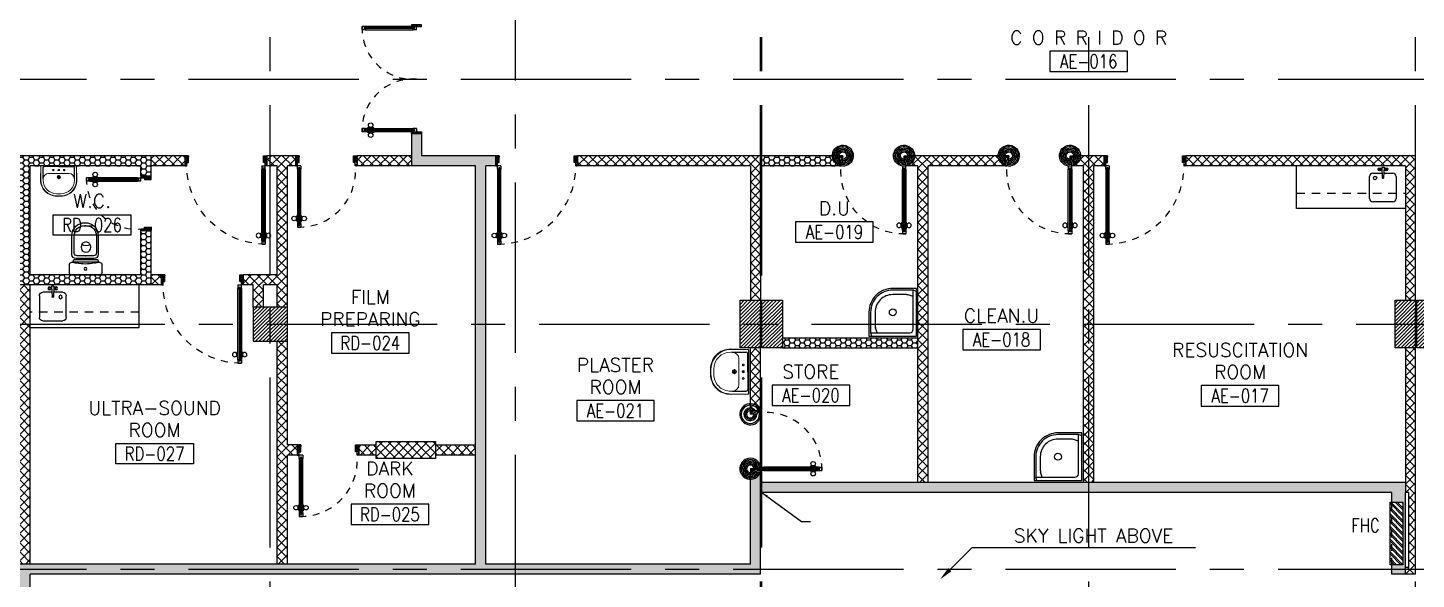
# Model space of a CAD drawing. Extents: x 417819.9 to 417911.9, y 43448 to 43539.2.
# Drawn here: x 417853.09 to 417873.49, y 43507.55 to 43515.65 of the extents above; entities that cross this region are included whole.
import ezdxf
from ezdxf.enums import TextEntityAlignment as Align

# ---------------------------------------------------------------- set-up
doc = ezdxf.new("R2010")
doc.units = 0
doc.header["$MEASUREMENT"] = 0
for name, pattern in [('CENTERX2', [4, 2.5, -0.5, 0.5, -0.5]), ('DASHED', [0.75, 0.5, -0.25]), ('HIDDEN', [0.375, 0.25, -0.125]), ('HIDDEN2', [0.1875, 0.125, -0.0625])]:
    doc.linetypes.add(name, pattern=pattern)
doc.layers.get('0').update_dxf_attribs({"linetype": 'CONTINUOUS'})
for name, color, linetype in [('AXES', 11, 'CENTERX2'), ('COL', 2, 'CONTINUOUS'), ('DOOR', 4, 'CONTINUOUS'), ('EJ', 8, 'CONTINUOUS'), ('FHC', 2, 'CONTINUOUS'), ('FIX', 3, 'CONTINUOUS'), ('HAT', 8, 'CONTINUOUS'), ('Locker', 7, 'CONTINUOUS'), ('ME-FIX', 3, 'CONTINUOUS'), ('RM-BOX', 2, 'CONTINUOUS'), ('RM-IND', 5, 'CONTINUOUS'), ('RM-NAME', 2, 'CONTINUOUS'), ('RM-NO', 2, 'CONTINUOUS'), ('SUNI-FUR', 3, 'CONTINUOUS'), ('WALL', 2, 'CONTINUOUS'), ('WallType', 11, 'CONTINUOUS'), ('WallType2', 3, 'CONTINUOUS')]:
    doc.layers.add(name, color=color, linetype=linetype)
doc.styles.add('ROMANS', font='ROMANS.shx', dxfattribs={"width": 0.6})
doc.dimstyles.new('STANDARD in', dxfattribs={"dimtxt": 0.2, "dimasz": 0.1, "dimexe": 0.07, "dimexo": 0.05, "dimgap": 0.1, "dimtad": 1, "dimdec": 0, "dimlfac": 1000, "dimzin": 0, "dimdsep": 46, "dimtxsty": 'ROMANS', "dimblk": 'ARCHTICK', "dimcen": 0.05, "dimdle": 0.05, "dimclrd": 4, "dimclre": 4, "dimclrt": 2, "dimadec": 0, "dimazin": 0, "dimtfac": 1, "dimtdec": 0, "dimtmove": 2, "dimatfit": 3, "dimfxl": 0, "dimtolj": 1, "dimtzin": 0, "dimarcsym": 0})
pattern_1 = [(45, (0, 0), (-0.066291260736, 0.066291260736), []), (135, (0, 0), (-0.066291260736, -0.066291260736), [])]
pattern_2 = [(0, (0, 0), (0.075, 0.04330127), [0.05, -0.1]), (120, (0, 0), (-0.074999999836, 0.043301270284), [0.05, -0.1]), (60, (0, 0), (1.64e-10, 0.086602540284), [-0.1, 0.05])]

# ---------------------------------------------------------------- blocks, each defined once
blk = doc.blocks.new('RM1')
at = {"layer": 'RM-BOX'}
blk.add_lwpolyline([(570, -200), (-570, -200), (-570, -500), (570, -500)], close=True, dxfattribs=at)
at = {"layer": 'RM-NAME', "style": 'ROMANS'}
for tag, p in [('ROOMNAME1', (0, 324)), ('ROOMNAME2', (0, 0))]:
    blk.add_attdef(tag, text='', height=200, dxfattribs=at).set_placement(p, align=Align.MIDDLE)
at = {"layer": 'RM-NO', "style": 'ROMANS', "width": 0.8}
blk.add_attdef('ROOMNO', text='', height=200, dxfattribs=at).set_placement((0, -350), align=Align.MIDDLE)
blk = doc.blocks.new('*X124')
at = {"color": 0}
for p, q in [((49339, 55120), (49820, 55601)), ((49339, 55173), (49767, 55601)), ((49339, 55226), (49714, 55601)), ((49339, 55279), (49661, 55601)), ((49339, 55332), (49608, 55601)), ((49339, 55385), (49555, 55601)), ((49339, 55438), (49502, 55601)), ((49339, 55491), (49449, 55601)), ((49339, 55544), (49396, 55601)), ((49339, 55597), (49343, 55601)), ((49373, 55101), (49839, 55567)), ((49426, 55101), (49839, 55514)), ((49480, 55101), (49839, 55461)), ((49533, 55101), (49839, 55408)), ((49586, 55101), (49839, 55355)), ((49639, 55101), (49839, 55302)), ((49692, 55101), (49839, 55249)), ((49745, 55101), (49839, 55196)), ((49798, 55101), (49839, 55143))]:
    blk.add_line(p, q, dxfattribs=at)
blk = doc.blocks.new('COL50')
at = {"layer": 'COL'}
blk.add_lwpolyline([(-250, 250), (-250, -250), (250, -250), (250, 250)], close=True, dxfattribs=at)
blk = doc.blocks.new('A$C3CD36B94')
at = {"layer": 'DOOR', "color": 0, "linetype": 'ByBlock'}
for p, q in [((106, 950), (56, 950)), ((56, 800), (56, 950)), ((81, 850), (106, 850)), ((81, 800), (81, 850)), ((106, 850), (106, 950)), ((806, 950), (856, 950)), ((806, 850), (806, 950)), ((831, 850), (806, 850)), ((831, 800), (831, 850)), ((856, 800), (856, 950)), ((856, 950), (856, 800)), ((56, 800), (81, 800)), ((131, 800), (81, 800)), ((81, 750), (81, 800)), ((98, 750), (81, 750)), ((114, 770), (98, 770)), ((98, 770), (98, 750)), ((114, 750), (114, 770)), ((131, 750), (114, 750)), ((131, 800), (131, 750)), ((856, 800), (831, 800)), ((65, 95), (65, 160)), ((74, 160), (65, 160)), ((74, 95), (65, 95)), ((74, 173), (74, 83)), ((81, 173), (74, 173)), ((74, 95), (74, 160)), ((81, 83), (74, 83)), ((81, 50), (81, 0)), ((81, 50), (98, 50)), ((131, 0), (81, 0)), ((81, 0), (131, 0)), ((98, 50), (98, 30)), ((98, 30), (114, 30)), ((114, 50), (114, 30)), ((114, 50), (131, 50)), ((131, 173), (138, 173)), ((131, 83), (138, 83)), ((131, 50), (131, 0)), ((138, 173), (138, 83)), ((138, 95), (138, 160)), ((138, 160), (147, 160)), ((138, 95), (147, 95)), ((147, 95), (147, 160))]:
    blk.add_line(p, q, dxfattribs=at)
at = {"layer": 'DOOR', "color": 9, "linetype": 'ByBlock'}
for p, q in [((106, 950), (56, 910)), ((106, 950), (56, 837)), ((106, 950), (93, 850)), ((806, 950), (819, 850)), ((806, 950), (856, 837)), ((806, 950), (856, 910))]:
    blk.add_line(p, q, dxfattribs=at)
at = {"layer": 'DOOR', "linetype": 'ByBlock'}
for p, q in [((81, 750), (81, 50)), ((98, 750), (98, 50)), ((114, 750), (114, 50)), ((131, 50), (131, 750))]:
    blk.add_line(p, q, dxfattribs=at)
at = {"layer": 'DOOR', "color": 0, "linetype": 'ByBlock'}
for centre in [(32, 128), (179, 128)]:
    blk.add_circle(centre, 32.4, dxfattribs=at)
at = {"layer": 'DOOR', "color": 9, "linetype": 'ByBlock'}
for centre, radius, start, end in [((106, 950), 54.4, 203.2074, 270), ((106, 950), 74.4, 227.7764, 270), ((106, 950), 94.4, 238.0182, 270), ((106, 950), 114, 244.0838, 257.3774), ((106, 950), 134, 248.1598, 259.28), ((106, 950), 34.4, 180, 270), ((106, 950), 14.4, 180, 270), ((806, 950), 34.4, 270, 0), ((806, 950), 14.4, 270, 0), ((806, 950), 54.4, 270, 336.7926), ((806, 950), 74.4, 270, 312.2236), ((806, 950), 94.4, 270, 301.9818), ((806, 950), 134, 280.72, 291.8402), ((106, 950), 154, 251.1053, 256.2858), ((806, 950), 154, 283.7142, 288.8947)]:
    blk.add_arc(centre, radius, start, end, dxfattribs=at)
at = {"layer": 'DOOR', "linetype": 'HIDDEN', "ltscale": 0.5}
blk.add_arc((106, 729), 729, 268.0335, 5.6617, dxfattribs=at)
blk = doc.blocks.new('DOOR90')
at = {"layer": 'DOOR', "color": 7, "linetype": 'ByBlock'}
for p, q in [((-150, 0), (0, 0)), ((-150, 0), (-150, -25)), ((0, -50), (-114, 0)), ((0, -50), (-40, 0)), ((0, -50), (0, 0)), ((-1000, -25), (-1050, -25)), ((-1050, -75), (-1050, -25)), ((-1050, -25), (-1050, -75)), ((-1000, -75), (-1050, -75)), ((-1000, -42), (-1020, -42)), ((-1020, -42), (-1020, -58)), ((-1000, -58), (-1020, -58)), ((-1000, -25), (-1000, -42)), ((-1000, -58), (-1000, -75)), ((-878, -18), (-968, -18)), ((-968, -25), (-968, -18)), ((-968, -75), (-968, -82)), ((-878, -82), (-968, -82)), ((-955, -9), (-890, -9)), ((-955, -18), (-955, -9)), ((-955, -18), (-890, -18)), ((-955, -82), (-890, -82)), ((-955, -82), (-955, -91)), ((-955, -91), (-890, -91)), ((-890, -18), (-890, -9)), ((-890, -82), (-890, -91)), ((-878, -25), (-878, -18)), ((-878, -75), (-878, -82)), ((-200, -25), (-150, -25)), ((-200, -42), (-200, -25)), ((-180, -42), (-200, -42)), ((-200, -58), (-180, -58)), ((-200, -75), (-200, -58)), ((-150, -75), (-200, -75)), ((-180, -58), (-180, -42)), ((-150, -25), (-100, -25)), ((-150, -75), (-150, -25)), ((-100, -25), (-100, -50)), ((0, -50), (-100, -37)), ((-100, -50), (0, -50)), ((-150, -875), (-100, -875)), ((-150, -900), (-150, -875)), ((-150, -900), (0, -900)), ((0, -900), (-150, -900)), ((0, -850), (-114, -900)), ((-100, -875), (-100, -850)), ((0, -850), (-100, -863)), ((-100, -850), (0, -850)), ((0, -850), (-40, -900)), ((0, -850), (0, -900))]:
    blk.add_line(p, q, dxfattribs=at)
at = {"layer": 'DOOR', "linetype": 'ByBlock'}
for p, q in [((-200, -25), (-1000, -25)), ((-200, -42), (-1000, -42)), ((-200, -58), (-1000, -58)), ((-1000, -75), (-200, -75))]:
    blk.add_line(p, q, dxfattribs=at)
at = {"layer": 'DOOR', "color": 7, "linetype": 'ByBlock'}
for centre in [(-923, 24), (-923, -124)]:
    blk.add_circle(centre, 32.4, dxfattribs=at)
for centre, radius, start, end in [((0, -50), 154, 161.1053, 166.2858), ((0, -50), 94.4, 148.0182, 180), ((0, -50), 134, 158.1598, 169.28), ((0, -50), 114, 154.0838, 167.3774), ((0, -50), 74.4, 137.7764, 180), ((0, -50), 54.4, 113.2074, 180), ((0, -50), 34.4, 90, 180), ((0, -50), 14.4, 90, 180), ((0, -850), 154, 193.7142, 198.8947), ((0, -850), 134, 190.72, 201.8402), ((0, -850), 94.4, 180, 211.9818), ((0, -850), 74.4, 180, 222.2236), ((0, -850), 54.4, 180, 246.7926), ((0, -850), 34.4, 180, 270), ((0, -850), 14.4, 180, 270)]:
    blk.add_arc(centre, radius, start, end, dxfattribs=at)
at = {"layer": 'DOOR', "linetype": 'HIDDEN', "ltscale": 0.5}
blk.add_arc((-222, -50), 828, 178.2701, 275.003, dxfattribs=at)
blk = doc.blocks.new('A$C6F293607')
at = {"layer": 'DOOR', "color": 0, "linetype": 'ByBlock'}
for p, q in [((81, 875), (131, 875)), ((131, 875), (81, 875)), ((81, 825), (81, 875)), ((81, 825), (98, 825)), ((98, 845), (114, 845)), ((98, 825), (98, 845)), ((114, 825), (114, 845)), ((114, 825), (131, 825)), ((131, 825), (131, 875)), ((1631, 875), (1581, 875)), ((1581, 875), (1631, 875)), ((1581, 825), (1581, 875)), ((1598, 825), (1581, 825)), ((1614, 845), (1598, 845)), ((1598, 825), (1598, 845)), ((1614, 825), (1614, 845)), ((1631, 825), (1614, 825)), ((1631, 825), (1631, 875)), ((74, 780), (65, 780)), ((65, 780), (65, 715)), ((74, 715), (65, 715)), ((81, 793), (74, 793)), ((74, 703), (74, 793)), ((74, 780), (74, 715)), ((81, 703), (74, 703)), ((131, 793), (138, 793)), ((131, 703), (138, 703)), ((138, 703), (138, 793)), ((138, 780), (147, 780)), ((138, 780), (138, 715)), ((138, 715), (147, 715)), ((147, 780), (147, 715)), ((56, 0), (56, 150)), ((56, 150), (81, 150)), ((81, 0), (56, 0)), ((81, 150), (81, 0)), ((98, 125), (81, 125)), ((81, 125), (81, 75)), ((131, 75), (81, 75)), ((98, 105), (98, 125)), ((114, 105), (98, 105)), ((131, 125), (114, 125)), ((114, 125), (114, 105)), ((131, 75), (131, 125)), ((1581, 125), (1598, 125)), ((1581, 75), (1581, 125)), ((1581, 75), (1631, 75)), ((1598, 125), (1598, 105)), ((1598, 105), (1614, 105)), ((1614, 125), (1631, 125)), ((1614, 105), (1614, 125)), ((1656, 150), (1631, 150)), ((1631, 150), (1631, 0)), ((1631, 125), (1631, 75)), ((1631, 0), (1656, 0)), ((1656, 0), (1656, 150))]:
    blk.add_line(p, q, dxfattribs=at)
at = {"layer": 'DOOR', "linetype": 'ByBlock'}
for p, q in [((81, 125), (81, 825)), ((98, 125), (98, 825)), ((114, 125), (114, 825)), ((131, 825), (131, 125)), ((1581, 825), (1581, 125)), ((1598, 125), (1598, 825)), ((1614, 125), (1614, 825)), ((1631, 125), (1631, 825))]:
    blk.add_line(p, q, dxfattribs=at)
at = {"layer": 'DOOR', "color": 9, "linetype": 'ByBlock'}
for p, q in [((81, 57), (56, 114)), ((81, 20), (56, 40)), ((1631, 57), (1656, 114)), ((1631, 20), (1656, 40))]:
    blk.add_line(p, q, dxfattribs=at)
at = {"layer": 'DOOR', "color": 0, "linetype": 'ByBlock'}
for centre in [(32, 748), (179, 748)]:
    blk.add_circle(centre, 32.4, dxfattribs=at)
at = {"layer": 'DOOR', "linetype": 'HIDDEN', "ltscale": 0.5}
for centre, start, end in [((106, 124), 356.2751, 91.9062), ((1606, 124), 88.0938, 183.7249)]:
    blk.add_arc(centre, 752, start, end, dxfattribs=at)
at = {"layer": 'DOOR', "color": 9, "linetype": 'ByBlock'}
for centre, radius, start, end in [((106, 0), 154, 103.7142, 108.8947), ((106, 0), 134, 100.72, 111.8402), ((106, 0), 114, 102.6226, 115.9162), ((106, 0), 94.4, 105.3566, 121.9818), ((106, 0), 74.4, 109.6341, 132.2236), ((106, 0), 54.4, 117.3576, 156.7926), ((106, 0), 34.4, 136.6107, 180), ((1606, 0), 134, 68.1598, 79.28), ((1606, 0), 114, 64.0838, 77.3774), ((1606, 0), 94.4, 58.0182, 74.6434), ((1606, 0), 74.4, 47.7764, 70.3659), ((1606, 0), 54.4, 23.2074, 62.6424), ((1606, 0), 34.4, 0, 43.3893), ((1606, 0), 154, 71.1053, 76.2858)]:
    blk.add_arc(centre, radius, start, end, dxfattribs=at)
blk = doc.blocks.new('LAV-003')
at = {"layer": 'FIX', "linetype": 'ByBlock'}
blk.add_line((-328, -25), (328, -25), dxfattribs=at)
at = {"layer": 'FIX', "linetype": 'Continuous', "lineweight": 20}
for p, q in [((-328, -285), (-328, -25)), ((0, -165), (-187, -165)), ((0, -165), (187, -165)), ((328, -285), (328, -25)), ((-288, -285), (-288, -265)), ((287, -285), (287, -265)), ((0, -535), (-38, -535)), ((0, -575), (-38, -575)), ((0, -535), (38, -535)), ((0, -575), (38, -575))]:
    blk.add_line(p, q, dxfattribs=at)
at = {"layer": 'FIX', "linetype": 'ByBlock', "ltscale": 0.3}
for p, q in [((-288, -265), (-288, -60)), ((0, -35), (-262, -35)), ((0, -35), (262, -35)), ((287, -265), (287, -60))]:
    blk.add_line(p, q, dxfattribs=at)
at = {"layer": 'FIX', "lineweight": 20}
for p, q in [((-16, -101), (15, -101)), ((0, -85), (0, -116))]:
    blk.add_line(p, q, dxfattribs=at)
at = {"layer": 'FIX', "linetype": 'DASHED', "lineweight": 20, "ltscale": 0.04}
for p, q in [((0, -194), (0, -266)), ((-36, -230), (37, -230))]:
    blk.add_line(p, q, dxfattribs=at)
at = {"layer": 'FIX', "linetype": 'Continuous', "lineweight": 20}
blk.add_lwpolyline([(295, -25), (0, -25), (-328, -25), (-334, -285, 0.414214), (-38, -582), (0, -582), (38, -582, 0.414214), (334, -285), (328, -25), (0, -25)], format="xyb", dxfattribs=at)
at = {"layer": 'FIX', "linetype": 'HIDDEN', "lineweight": 20, "ltscale": 0.05}
for centre in [(-100, -101), (100, -101)]:
    blk.add_circle(centre, 12.4, dxfattribs=at)
at = {"layer": 'FIX', "lineweight": 20}
for centre, radius in [((0, -230), 29.5), ((0, -101), 15.5), ((0, -230), 22.5)]:
    blk.add_circle(centre, radius, dxfattribs=at)
at = {"layer": 'FIX', "linetype": 'ByBlock', "ltscale": 0.3}
for centre, start, end in [((-262, -60), 90, 180), ((262, -60), 0, 90)]:
    blk.add_arc(centre, 25, start, end, dxfattribs=at)
at = {"layer": 'FIX', "linetype": 'Continuous', "lineweight": 20}
for centre, radius, start, end in [((-187, -265), 100, 90, 180), ((187, -265), 100, 0, 90), ((-38, -285), 290, 180, 270), ((-38, -285), 250, 180, 270), ((38, -285), 290, 270, 0), ((38, -285), 250, 270, 0)]:
    blk.add_arc(centre, radius, start, end, dxfattribs=at)
blk = doc.blocks.new('_ARCHTICK')
at = {"color": 0, "linetype": 'ByBlock', "const_width": 0.15}
blk.add_lwpolyline([(-0.5, -0.5), (0.5, 0.5)], dxfattribs=at)
blk = doc.blocks.new('C11')
at = {"layer": 'HAT'}
h = blk.add_hatch(dxfattribs=at)
h.set_pattern_fill('ANSI31', color=256, scale=300, style=0)
h.set_pattern_definition([(45, (-383765.23, -62181), (-26.5165043, 26.5165043), [])])
h.paths.add_polyline_path([(-20, 350), (-20, 700), (-320, 700), (-320, 350)])
h.paths.add_polyline_path([(-320, 0), (-20, 0), (-20, 350), (-320, 350)])
h = blk.add_hatch(dxfattribs=at)
h.set_pattern_fill('ANSI31', color=256, scale=300, style=0)
h.set_pattern_definition([(45, (-383445.23, -62181), (-26.5165043, 26.5165043), [])])
h.paths.add_polyline_path([(300, 350), (300, 700), (0, 700), (0, 350)])
h.paths.add_polyline_path([(0, 0), (300, 0), (300, 350), (0, 350)])
at = {"layer": 'COL'}
for points in [[(-20, 700), (-20, 0), (-320, 0), (-320, 700)], [(300, 700), (300, 0), (0, 0), (0, 700)]]:
    blk.add_lwpolyline(points, close=True, dxfattribs=at)
blk = doc.blocks.new('A$C24ED45A6')
at = {"layer": 'DOOR', "color": 0, "linetype": 'ByBlock'}
for p, q in [((909, 1055), (909, 990)), ((918, 1055), (909, 1055)), ((918, 978), (918, 1068)), ((925, 1068), (918, 1068)), ((918, 1055), (918, 990)), ((925, 1100), (925, 1150)), ((925, 1150), (975, 1150)), ((975, 1150), (925, 1150)), ((942, 1100), (925, 1100)), ((942, 1100), (942, 1120)), ((958, 1120), (942, 1120)), ((958, 1100), (958, 1120)), ((975, 1100), (958, 1100)), ((975, 1100), (975, 1150)), ((975, 1068), (982, 1068)), ((982, 978), (982, 1068)), ((982, 1055), (982, 990)), ((982, 1055), (991, 1055)), ((991, 1055), (991, 990)), ((918, 990), (909, 990)), ((925, 978), (918, 978)), ((975, 978), (982, 978)), ((982, 990), (991, 990)), ((0, 0), (0, 150)), ((0, 150), (25, 150)), ((50, 0), (0, 0)), ((25, 150), (25, 100)), ((25, 100), (50, 100)), ((50, 100), (50, 0)), ((925, 150), (925, 200)), ((925, 200), (942, 200)), ((925, 150), (975, 150)), ((942, 200), (942, 180)), ((942, 180), (958, 180)), ((975, 100), (950, 100)), ((950, 100), (950, 0)), ((958, 180), (958, 200)), ((958, 200), (975, 200)), ((975, 200), (975, 150)), ((1000, 150), (975, 150)), ((975, 150), (975, 100)), ((1000, 150), (1000, 0)), ((950, 0), (1000, 0))]:
    blk.add_line(p, q, dxfattribs=at)
at = {"layer": 'DOOR', "linetype": 'ByBlock'}
for p, q in [((925, 1100), (925, 200)), ((942, 200), (942, 1100)), ((958, 200), (958, 1100)), ((975, 200), (975, 1100))]:
    blk.add_line(p, q, dxfattribs=at)
at = {"layer": 'DOOR', "color": 9, "linetype": 'ByBlock'}
for p, q in [((50, 0), (0, 114)), ((50, 0), (0, 40)), ((50, 0), (37, 100)), ((950, 0), (1000, 114)), ((950, 0), (963, 100)), ((950, 0), (1000, 40))]:
    blk.add_line(p, q, dxfattribs=at)
at = {"layer": 'DOOR', "color": 0, "linetype": 'ByBlock'}
for centre in [(876, 1023), (1024, 1023)]:
    blk.add_circle(centre, 32.4, dxfattribs=at)
at = {"layer": 'DOOR', "linetype": 'HIDDEN', "ltscale": 0.5}
blk.add_arc((950, 222), 928, 88.456, 184.4816, dxfattribs=at)
at = {"layer": 'DOOR', "color": 9, "linetype": 'ByBlock'}
for centre, radius, start, end in [((50, 0), 154, 103.7142, 108.8947), ((50, 0), 134, 100.72, 111.8402), ((50, 0), 114, 102.6226, 115.9162), ((50, 0), 94.4, 90, 121.9818), ((50, 0), 74.4, 90, 132.2236), ((50, 0), 54.4, 90, 156.7926), ((50, 0), 34.4, 90, 180), ((50, 0), 14.4, 90, 180), ((950, 0), 94.4, 58.0182, 90), ((950, 0), 74.4, 47.7764, 90), ((950, 0), 54.4, 23.2074, 90), ((950, 0), 34.4, 0, 90), ((950, 0), 14.4, 0, 90), ((950, 0), 134, 68.1598, 79.28), ((950, 0), 114, 64.0838, 77.3774), ((950, 0), 154, 71.1053, 76.2858)]:
    blk.add_arc(centre, radius, start, end, dxfattribs=at)
at = {"layer": 'WALL'}
blk.add_line((1000, 0), (1000, 150), dxfattribs=at)
blk = doc.blocks.new('DOOR100')
at = {"layer": 'DOOR', "color": 7, "linetype": 'ByBlock'}
for p, q in [((-75, 1250), (-75, 1300)), ((-75, 1300), (-25, 1300)), ((-25, 1300), (-75, 1300)), ((-58, 1250), (-75, 1250)), ((-58, 1250), (-58, 1270)), ((-42, 1270), (-58, 1270)), ((-42, 1250), (-42, 1270)), ((-25, 1250), (-42, 1250)), ((-25, 1250), (-25, 1300)), ((-91, 1205), (-91, 1140)), ((-82, 1205), (-91, 1205)), ((-82, 1140), (-91, 1140)), ((-82, 1128), (-82, 1218)), ((-75, 1218), (-82, 1218)), ((-82, 1205), (-82, 1140)), ((-75, 1128), (-82, 1128)), ((-25, 1218), (-18, 1218)), ((-25, 1128), (-18, 1128)), ((-18, 1128), (-18, 1218)), ((-18, 1205), (-18, 1140)), ((-18, 1205), (-9, 1205)), ((-18, 1140), (-9, 1140)), ((-9, 1205), (-9, 1140)), ((-1200, 0), (-1200, 150)), ((-1200, 150), (-1175, 150)), ((-1200, 150), (-1200, 0)), ((-1150, 0), (-1200, 114)), ((-1150, 0), (-1200, 40)), ((-1150, 0), (-1200, 0)), ((-1175, 150), (-1175, 100)), ((-1175, 100), (-1150, 100)), ((-1150, 0), (-1163, 100)), ((-1150, 100), (-1150, 0)), ((-75, 200), (-58, 200)), ((-75, 150), (-75, 200)), ((-75, 150), (-25, 150)), ((-58, 200), (-58, 180)), ((-58, 180), (-42, 180)), ((-50, 0), (0, 114)), ((-50, 100), (-50, 0)), ((-50, 0), (-37, 100)), ((-25, 100), (-50, 100)), ((-50, 0), (0, 40)), ((-50, 0), (0, 0)), ((-42, 200), (-25, 200)), ((-42, 180), (-42, 200)), ((-25, 200), (-25, 150)), ((0, 150), (-25, 150)), ((-25, 150), (-25, 100)), ((0, 0), (0, 150)), ((0, 150), (0, 0))]:
    blk.add_line(p, q, dxfattribs=at)
at = {"layer": 'DOOR', "linetype": 'ByBlock'}
for p, q in [((-75, 1250), (-75, 200)), ((-58, 200), (-58, 1250)), ((-42, 200), (-42, 1250)), ((-25, 200), (-25, 1250))]:
    blk.add_line(p, q, dxfattribs=at)
at = {"layer": 'DOOR', "color": 7, "linetype": 'ByBlock'}
for centre in [(-124, 1173), (24, 1173)]:
    blk.add_circle(centre, 32.4, dxfattribs=at)
at = {"layer": 'DOOR', "linetype": 'HIDDEN', "ltscale": 0.5}
blk.add_arc((-25, 150), 1150, 90, 180, dxfattribs=at)
at = {"layer": 'DOOR', "color": 7, "linetype": 'ByBlock'}
for centre, radius, start, end in [((-1150, 0), 154, 103.7142, 108.8947), ((-1150, 0), 134, 100.72, 111.8402), ((-1150, 0), 94.4, 90, 121.9818), ((-1150, 0), 74.4, 90, 132.2236), ((-1150, 0), 54.4, 90, 156.7926), ((-1150, 0), 34.4, 90, 180), ((-1150, 0), 14.4, 90, 180), ((-50, 0), 94.4, 58.0182, 90), ((-50, 0), 74.4, 47.7764, 90), ((-50, 0), 54.4, 23.2074, 90), ((-50, 0), 34.4, 0, 90), ((-50, 0), 14.4, 0, 90), ((-50, 0), 134, 68.1598, 79.28), ((-50, 0), 114, 64.0838, 77.3774), ((-50, 0), 154, 71.1053, 76.2858)]:
    blk.add_arc(centre, radius, start, end, dxfattribs=at)
blk = doc.blocks.new('A$C49F1192B')
at = {"layer": 'DOOR', "color": 0, "linetype": 'ByBlock', "xscale": -1, "rotation": 270}
blk.add_blockref('DOOR100', (0, 1200), dxfattribs=at)
blk = doc.blocks.new('2')
at = {"layer": 'SUNI-FUR', "linetype": 'Continuous'}
for p, q in [((0.016, 0.724), (-0.003, 0.724)), ((0.014, 0.765), (0.004, 0.765)), ((-0.185, 0.576), (-0.185, 0.3)), ((-0.159, 0.57), (-0.159, 0.32)), ((-0.065, 0.438), (-0.07, 0.406)), ((-0.005, 0.487), (-0.029, 0.481)), ((0.019, 0.481), (-0.005, 0.487)), ((0.06, 0.406), (0.055, 0.438)), ((0.168, 0.32), (0.168, 0.57)), ((0.203, 0.3), (0.203, 0.576)), ((-0.186, 0.199), (-0.186, 0.208)), ((-0.176, 0.218), (0.172, 0.218)), ((-0.122, 0.237), (0.009, 0.237)), ((-0.113, 0.279), (0.008, 0.279)), ((-0.07, 0.406), (-0.065, 0.375)), ((-0.029, 0.331), (-0.005, 0.326)), ((-0.005, 0.326), (0.019, 0.331)), ((0.001, 0.279), (0.123, 0.279)), ((0.008, 0.279), (0.001, 0.279)), ((0.009, 0.237), (0.14, 0.237)), ((0.057, 0.377), (0.06, 0.406)), ((0.182, 0.208), (0.182, 0.199)), ((-0.241, 0.03), (-0.241, 0.15)), ((-0.211, 0.18), (-0.17, 0.18)), ((0.211, 0), (-0.211, 0)), ((0.172, 0.189), (-0.176, 0.189)), ((0.174, 0.18), (0.211, 0.18)), ((0.174, 0.18), (0.174, 0.18)), ((0.241, 0.15), (0.241, 0.03))]:
    blk.add_line(p, q, dxfattribs=at)
blk.add_circle((0.002, 0.087), 0.0184, dxfattribs=at)
for centre, radius, start, end in [((0.004, 0.576), 0.189, 90, 180), ((-0.005, 0.57), 0.154, 90, 180), ((0.014, 0.576), 0.189, 0, 90), ((0.014, 0.57), 0.154, 0, 90), ((0.013, 0.412), 0.082, 141.0758, 161.504), ((-0.007, 0.537), 0.112, 239.4234, 302.9162), ((0.002, 0.421), 0.0682, 117.1532, 141.0758), ((-0.012, 0.421), 0.0682, 38.9242, 62.8468), ((-0.023, 0.412), 0.082, 18.496, 38.9242), ((-0.176, 0.208), 0.01, 90, 180), ((-0.122, 0.3), 0.063, 180, 270), ((-0.116, 0.322), 0.0432, 183.5129, 273.5129), ((0.013, 0.401), 0.082, 198.496, 218.9242), ((0.002, 0.392), 0.0682, 218.9242, 242.8468), ((-0.012, 0.392), 0.0682, 297.1532, 321.0758), ((-0.029, 0.406), 0.0901, 321.0758, 341.504), ((0.125, 0.322), 0.0432, 266.4871, 356.4871), ((0.14, 0.3), 0.063, 270, 0), ((0.172, 0.208), 0.01, 0, 90), ((-0.211, 0.15), 0.03, 90, 180), ((-0.211, 0.03), 0.03, 180, 270), ((-0.176, 0.199), 0.01, 180, 270), ((-0.201, -0.252), 0.433, 79.7535, 85.8109), ((0.075, 1.126), 0.973, 258.1938, 265.7347), ((-0.07, 1.126), 0.973, 274.2653, 281.8062), ((0.206, -0.252), 0.433, 94.1891, 100.2465), ((0.172, 0.199), 0.01, 270, 0), ((0.211, 0.15), 0.03, 0, 90), ((0.211, 0.03), 0.03, 270, 0)]:
    blk.add_arc(centre, radius, start, end, dxfattribs=at)
blk = doc.blocks.new('A$C347D0806')
at = {"layer": 'ME-FIX'}
for p, q in [((0.157, 1.467), (0.478, 1.467)), ((0.627, 1.6), (0.627, 0)), ((0.019, 1.254), (0.019, 1.287)), ((0.019, 1.287), (0.174, 1.28)), ((0.019, 1.254), (0.174, 1.261)), ((0.107, 1.28), (0.107, 1.417)), ((0.107, 1.124), (0.107, 1.261)), ((0.528, 1.417), (0.528, 1.124)), ((0.478, 1.074), (0.157, 1.074)), ((0.627, 0), (0, 0))]:
    blk.add_line(p, q, dxfattribs=at)
for centre, radius in [((0.05, 1.32), 0.0217), ((0.05, 1.221), 0.0217), ((0.05, 1.32), 0.014), ((0.05, 1.221), 0.014), ((0.177, 1.156), 0.0255)]:
    blk.add_circle(centre, radius, dxfattribs=at)
for centre, radius, start, end in [((0.157, 1.417), 0.0499, 90, 180), ((0.478, 1.417), 0.0499, 0, 90), ((0.174, 1.27), 0.00997, 270, 90), ((0.157, 1.124), 0.0499, 180, 270), ((0.478, 1.124), 0.0499, 270, 0)]:
    blk.add_arc(centre, radius, start, end, dxfattribs=at)
blk = doc.blocks.new('JAN-001')
for p, q in [((730, -30), (30, -30)), ((30, -30), (30, -730)), ((80, -130), (80, -705)), ((705, -80), (130, -80)), ((610, -80), (635, -152)), ((640, -380), (640, -184)), ((688, -30), (704, -76)), ((705, -380), (705, -84)), ((730, -380), (730, -30)), ((80, -610), (152, -635)), ((30, -688), (76, -704)), ((30, -730), (380, -730)), ((84, -705), (380, -705)), ((184, -640), (380, -640))]:
    blk.add_line(p, q)
blk.add_circle((380, -380), 50)
for centre, radius, start, end in [((130, -130), 50, 90, 180), ((540, -184), 100, 0, 19.0039), ((680, -84), 25, 0, 19.0039), ((380, -380), 350, 270, 0), ((380, -380), 325, 270, 0), ((380, -380), 260, 270, 0), ((84, -680), 25, 250.9961, 270), ((184, -540), 100, 250.9961, 270)]:
    blk.add_arc(centre, radius, start, end)

msp = doc.modelspace()

# ---------------------------------------------------------------- hatches: boundary and pattern name
at = {"layer": 'FHC', "linetype": 'ByBlock', "ltscale": 0.3}
h = msp.add_hatch(dxfattribs=at)
h.set_pattern_fill('ANSI32', color=11, scale=175, angle=90, style=0)
h.set_pattern_definition([(135, (417904.34262, 43275.56314), (-0.046403882, -0.046403882), []), (135, (417904.34262, 43275.59408), (-0.046403882, -0.046403882), [])])
h.paths.add_polyline_path([(417873.2916, 43508.6793), (417873.1016, 43508.6793), (417873.1016, 43507.7593), (417873.2916, 43507.7593)])
h.paths.add_polyline_path([(417873.7127, 43507.5467), (417873.2919, 43507.5467), (417873.2919, 43507.8092), (417873.7127, 43507.8092)], flags=9)
at = {"layer": 'WallType'}
h = msp.add_hatch(dxfattribs=at)
h.set_pattern_fill('ANSI37', color=256, scale=0.75, style=0)
h.set_pattern_definition(pattern_1)
h.paths.add_polyline_path([(417855.0566, 43512.0193), (417854.9066, 43512.0193), (417854.9066, 43511.8693), (417855.0566, 43511.8693)])
h.paths.add_polyline_path([(417856.9066, 43513.6193), (417857.0299, 43513.6193), (417857.0299, 43513.7693), (417856.6066, 43513.7693), (417856.6066, 43513.6193), (417856.7566, 43513.6193), (417856.7566, 43512.0193), (417856.2566, 43512.0193), (417856.2566, 43511.8693), (417856.4066, 43511.8693), (417856.4066, 43511.5443), (417856.5566, 43511.5443), (417856.5566, 43511.8693), (417856.7566, 43511.8693), (417856.7566, 43511.5443), (417856.9066, 43511.5443)])
h = msp.add_hatch(dxfattribs=at)
h.set_pattern_fill('ANSI37', color=256, scale=0.75, style=0)
h.set_pattern_definition(pattern_1)
h.paths.add_polyline_path([(417855.4066, 43513.7693), (417854.9066, 43513.7693), (417854.9066, 43513.6193), (417855.4066, 43513.6193)])
h = msp.add_hatch(dxfattribs=at)
h.set_pattern_fill('ANSI37', color=256, scale=0.75, style=0)
h.set_pattern_definition(pattern_1)
h.paths.add_polyline_path([(417858.7285, 43513.7693), (417857.9299, 43513.7693), (417857.9299, 43513.6193), (417858.7285, 43513.6193)])
h = msp.add_hatch(dxfattribs=at)
h.set_pattern_fill('ANSI37', color=256, scale=0.75, style=0)
h.set_pattern_definition(pattern_1)
h.paths.add_polyline_path([(417863.8566, 43513.7693), (417861.1691, 43513.7693), (417861.1691, 43513.6193), (417863.7066, 43513.6193), (417863.7066, 43511.6443), (417863.8566, 43511.6443)])
h = msp.add_hatch(dxfattribs=at)
h.set_pattern_fill('ANSI37', color=256, scale=0.75, style=0)
h.set_pattern_definition(pattern_1)
h.paths.add_polyline_path([(417866.3166, 43513.6193), (417867.4516, 43513.6193), (417867.4516, 43513.7693), (417866.0141, 43513.7693), (417866.0141, 43513.6193), (417866.1666, 43513.6193), (417866.1666, 43510.9443), (417866.1666, 43508.9693), (417866.3166, 43508.9693)])
h = msp.add_hatch(dxfattribs=at)
h.set_pattern_fill('ANSI37', color=256, scale=0.75, style=0)
h.set_pattern_definition(pattern_1)
h.paths.add_polyline_path([(417868.7516, 43513.6193), (417868.9016, 43513.6193), (417868.9016, 43513.7693), (417868.4516, 43513.7693), (417868.4516, 43513.6193), (417868.6016, 43513.6193), (417868.6016, 43508.9693), (417868.7516, 43508.9693)])
h = msp.add_hatch(dxfattribs=at)
h.set_pattern_fill('ANSI37', color=256, scale=0.75, style=0)
h.set_pattern_definition(pattern_1)
h.paths.add_polyline_path([(417873.4766, 43513.7693), (417870.1016, 43513.7693), (417870.1016, 43513.6193), (417873.3266, 43513.6193), (417873.3266, 43511.6443), (417873.4766, 43511.6443)])
h = msp.add_hatch(dxfattribs=at)
h.set_pattern_fill('ANSI37', color=256, scale=0.75, style=0)
h.set_pattern_definition(pattern_1)
h.paths.add_polyline_path([(417853.1316, 43511.8693), (417852.9816, 43511.8693), (417852.9816, 43507.7693), (417853.1316, 43507.7693)])
h = msp.add_hatch(dxfattribs=at)
h.set_pattern_fill('ANSI37', color=256, scale=0.75, style=0)
h.set_pattern_definition(pattern_1)
h.paths.add_polyline_path([(417857.0566, 43509.5193), (417856.9066, 43509.5193), (417856.9066, 43511.0443), (417856.7566, 43511.0443), (417856.7566, 43507.7693), (417856.9066, 43507.7693), (417856.9066, 43509.3693), (417857.0566, 43509.3693)])
h = msp.add_hatch(dxfattribs=at)
h.set_pattern_fill('ANSI37', color=256, scale=0.75, style=0)
h.set_pattern_definition(pattern_1)
h.paths.add_polyline_path([(417863.8566, 43510.9443), (417863.7066, 43510.9443), (417863.7066, 43510.0193), (417863.8566, 43510.0193)])
h = msp.add_hatch(dxfattribs=at)
h.set_pattern_fill('ANSI37', color=256, scale=0.75, style=0)
h.set_pattern_definition(pattern_1)
h.paths.add_polyline_path([(417873.4766, 43510.9443), (417873.3266, 43510.9443), (417873.3266, 43508.8193), (417873.3766, 43508.8193), (417873.3766, 43507.7193), (417873.3266, 43507.7193), (417873.3266, 43507.6193), (417873.4766, 43507.6193)])
h = msp.add_hatch(dxfattribs=at)
h.set_pattern_fill('ANSI37', color=256, scale=0.75, style=0)
h.set_pattern_definition(pattern_1)
h.paths.add_polyline_path([(417859.0808, 43509.5693), (417858.2131, 43509.5693), (417858.2131, 43509.3193), (417859.0808, 43509.3193)])
h.paths.add_polyline_path([(417858.2131, 43509.5193), (417857.9566, 43509.5193), (417857.9566, 43509.3693), (417858.2131, 43509.3693)])
h.paths.add_polyline_path([(417859.6716, 43509.5193), (417859.0808, 43509.5193), (417859.0808, 43509.3693), (417859.6716, 43509.3693)])
at = {"layer": 'WallType2'}
h = msp.add_hatch(dxfattribs=at)
h.set_pattern_fill('HONEY', color=256, scale=0.4, style=0)
h.set_pattern_definition(pattern_2)
h.paths.add_polyline_path([(417863.8566, 43509.1193), (417863.7066, 43509.1193), (417863.7066, 43507.7693), (417859.8216, 43507.7693), (417859.8216, 43513.6193), (417859.9691, 43513.6193), (417859.9691, 43513.7693), (417858.8785, 43513.7693), (417858.8785, 43514.0943), (417858.7285, 43514.0943), (417858.7285, 43513.6193), (417859.6716, 43513.6193), (417859.6716, 43509.5193), (417859.6716, 43507.7693), (417856.7566, 43507.7693), (417853.1316, 43507.7693), (417849.3566, 43507.7693), (417849.3566, 43507.6193), (417852.9816, 43507.6193), (417852.9816, 43507.3943), (417853.1316, 43507.3943), (417853.1316, 43507.6193), (417863.8566, 43507.6193)])
h = msp.add_hatch(dxfattribs=at)
h.set_pattern_fill('HONEY', color=256, scale=0.4, style=0)
h.set_pattern_definition(pattern_2)
h.paths.add_polyline_path([(417854.9066, 43513.7693), (417850.7066, 43513.7693), (417850.7066, 43513.6193), (417851.2066, 43513.6193), (417851.2066, 43513.4693), (417851.3566, 43513.4693), (417851.3566, 43513.6193), (417852.9816, 43513.6193), (417852.9816, 43512.0193), (417851.9579, 43512.0193, -0.0008844), (417851.9578, 43512.0193), (417852.3805, 43512.0193, 0.4142136), (417852.4105, 43512.0493, -0.4142136), (417852.3805, 43512.0193), (417851.9578, 43512.0193, -0.0008849), (417851.9577, 43512.0193), (417851.3566, 43512.0193), (417851.3566, 43512.6693), (417851.2066, 43512.6693), (417851.2066, 43512.0193), (417851.0566, 43512.0193), (417851.0566, 43511.8693), (417853.1316, 43511.8693), (417854.9066, 43511.8693), (417854.9066, 43512.6693), (417854.7566, 43512.6693), (417854.7566, 43512.0193), (417854.1557, 43512.0193, -0.0022583), (417854.1555, 43512.0193), (417853.7328, 43512.0193), (417853.1316, 43512.0193), (417853.1316, 43513.6193), (417854.7566, 43513.6193), (417854.7566, 43513.4693), (417854.9066, 43513.4693)])
h = msp.add_hatch(dxfattribs=at)
h.set_pattern_fill('HONEY', color=256, scale=0.4, style=0)
h.set_pattern_definition(pattern_2)
h.paths.add_polyline_path([(417865.0141, 43513.7693), (417863.8766, 43513.7693), (417863.8766, 43513.6193), (417865.0141, 43513.6193)])
h.paths.add_polyline_path([(417866.1666, 43511.0943), (417864.1766, 43511.0943), (417864.1766, 43510.9443), (417866.1666, 43510.9443)])
h = msp.add_hatch(dxfattribs=at)
h.set_pattern_fill('HONEY', color=256, scale=0.4, style=0)
h.set_pattern_definition(pattern_2)
h.paths.add_polyline_path([(417873.3266, 43508.9693), (417868.6016, 43508.9693), (417866.1666, 43508.9693), (417863.8766, 43508.9693), (417863.8766, 43508.8193), (417873.1266, 43508.8193), (417873.1266, 43508.6793), (417873.2916, 43508.6793), (417873.2916, 43507.7593), (417873.1266, 43507.7593), (417873.1266, 43507.6193), (417873.3266, 43507.6193), (417873.3266, 43508.8193)])

# ---------------------------------------------------------------- linework, layer by layer
at = {"layer": 'AXES'}
for p, q in [((417856.6566, 43460.01), (417856.6566, 43538.4875)), ((417868.6766, 43460.01), (417868.6766, 43538.3443)), ((417863.8566, 43460.01), (417863.8566, 43538.1468)), ((417863.8766, 43460.01), (417863.8766, 43538.1468)), ((417873.4766, 43460.01), (417873.4766, 43538.1375)), ((417860.2566, 43466.8743), (417860.2566, 43525.6943)), ((417831.4566, 43514.8943), (417889.6966, 43514.8943)), ((417820.6052, 43511.2943), (417889.6966, 43511.2943)), ((417831.4566, 43507.6943), (417889.6966, 43507.6943))]:
    msp.add_line(p, q, dxfattribs=at)
at = {"layer": 'FHC', "linetype": 'ByBlock', "ltscale": 0.3}
for p, q in [((417873.1016, 43507.7593), (417873.1016, 43508.6793)), ((417873.1016, 43508.6793), (417873.2916, 43508.6793)), ((417873.2916, 43508.6793), (417873.2916, 43507.7593)), ((417873.2916, 43507.7593), (417873.1016, 43507.7593))]:
    msp.add_line(p, q, dxfattribs=at)
at = {"layer": 'FHC', "color": 250, "linetype": 'HIDDEN', "ltscale": 0.25}
msp.add_line((417873.1266, 43507.7613), (417873.1266, 43508.6784), dxfattribs=at)
at = {"layer": 'ME-FIX', "linetype": 'HIDDEN2'}
for p, q in [((417871.7264, 43513.2193), (417873.3266, 43513.2193)), ((417854.7318, 43511.4693), (417853.1316, 43511.4693))]:
    msp.add_line(p, q, dxfattribs=at)
at = {"layer": 'RM-IND'}
for p, q in [((417866.6357, 43507.6854), (417866.9641, 43508.0122)), ((417866.9641, 43508.0122), (417867.4771, 43508.0122)), ((417867.4771, 43508.0122), (417870.2437, 43508.0122))]:
    msp.add_line(p, q, dxfattribs=at)
msp.add_solid([(417866.6592, 43507.6618), (417866.6122, 43507.709), (417866.4939, 43507.5443)], dxfattribs=at)
at = {"layer": 'WALL'}
for p, q in [((417858.7285, 43514.0943), (417858.8785, 43514.0943)), ((417858.8785, 43514.0943), (417858.7285, 43514.0943)), ((417858.7285, 43514.0943), (417858.7285, 43513.6193)), ((417858.8785, 43514.0943), (417858.8785, 43513.7693)), ((417855.4066, 43513.7693), (417850.7066, 43513.7693)), ((417854.9066, 43513.4693), (417854.9066, 43513.7693)), ((417855.4066, 43513.6193), (417855.4066, 43513.7693)), ((417855.4066, 43513.6193), (417855.4066, 43513.7693)), ((417855.4066, 43513.6193), (417855.4066, 43513.7693)), ((417856.6066, 43513.6193), (417856.6066, 43513.7693)), ((417857.0299, 43513.7693), (417856.6066, 43513.7693)), ((417857.0299, 43513.7693), (417857.0299, 43513.6193)), ((417858.7285, 43513.7693), (417857.9299, 43513.7693)), ((417857.9299, 43513.7693), (417857.9299, 43513.6193)), ((417859.9691, 43513.7693), (417858.8785, 43513.7693)), ((417859.9691, 43513.6193), (417859.9691, 43513.7693)), ((417863.8566, 43513.7693), (417861.1691, 43513.7693)), ((417861.1691, 43513.6193), (417861.1691, 43513.7693)), ((417863.8566, 43513.7693), (417863.8566, 43511.5443)), ((417863.8766, 43513.6193), (417863.8766, 43513.7693)), ((417865.0141, 43513.7693), (417863.8766, 43513.7693)), ((417865.0141, 43513.6193), (417865.0141, 43513.7693)), ((417866.0141, 43513.6193), (417866.0141, 43513.7693)), ((417867.4516, 43513.7693), (417866.0141, 43513.7693)), ((417866.0141, 43513.6193), (417866.0141, 43513.7693)), ((417867.4516, 43513.6193), (417867.4516, 43513.7693)), ((417868.9016, 43513.7693), (417868.4516, 43513.7693)), ((417868.4516, 43513.6193), (417868.4516, 43513.7693)), ((417868.9016, 43513.6193), (417868.9016, 43513.7693)), ((417873.4766, 43513.7693), (417870.1016, 43513.7693)), ((417870.1016, 43513.6193), (417870.1016, 43513.7693)), ((417873.4766, 43511.6448), (417873.4766, 43513.7693)), ((417853.1316, 43512.0193), (417853.1316, 43513.6193)), ((417854.7566, 43513.6193), (417853.1316, 43513.6193)), ((417854.7566, 43513.4693), (417854.7566, 43513.6193)), ((417855.4066, 43513.6193), (417854.9066, 43513.6193)), ((417856.7566, 43513.6193), (417856.6066, 43513.6193)), ((417856.7566, 43512.0193), (417856.7566, 43513.6193)), ((417857.0299, 43513.6193), (417856.9066, 43513.6193)), ((417856.9066, 43509.5193), (417856.9066, 43513.6193)), ((417859.6716, 43513.6193), (417857.9299, 43513.6193)), ((417859.6716, 43509.5193), (417859.6716, 43513.6193)), ((417859.8216, 43507.7693), (417859.8216, 43513.6193)), ((417859.9691, 43513.6193), (417859.8216, 43513.6193)), ((417863.7066, 43513.6193), (417861.1691, 43513.6193)), ((417863.7066, 43513.6193), (417863.7066, 43511.6443)), ((417865.0141, 43513.6193), (417863.8766, 43513.6193)), ((417866.1666, 43513.6193), (417866.0141, 43513.6193)), ((417866.1666, 43510.9443), (417866.1666, 43513.6193)), ((417866.3166, 43508.9693), (417866.3166, 43513.6193)), ((417867.4516, 43513.6193), (417866.3166, 43513.6193)), ((417868.6016, 43513.6193), (417868.4516, 43513.6193)), ((417868.6016, 43508.9693), (417868.6016, 43513.6193)), ((417868.7516, 43508.9693), (417868.7516, 43513.6193)), ((417868.9016, 43513.6193), (417868.7516, 43513.6193)), ((417873.3266, 43513.6193), (417870.1016, 43513.6193)), ((417873.3266, 43513.6193), (417873.3266, 43511.6443)), ((417854.7566, 43513.4693), (417854.9066, 43513.4693)), ((417854.9066, 43513.4693), (417854.7566, 43513.4693)), ((417854.7566, 43512.6693), (417854.9066, 43512.6693)), ((417854.7566, 43512.0193), (417854.7566, 43512.6693)), ((417854.9066, 43512.6693), (417854.7566, 43512.6693)), ((417854.9066, 43511.8693), (417854.9066, 43512.6693)), ((417854.7566, 43512.0193), (417853.1316, 43512.0193)), ((417855.0566, 43512.0193), (417854.9066, 43512.0193)), ((417855.0566, 43511.8693), (417855.0566, 43512.0193)), ((417856.7566, 43512.0193), (417856.2566, 43512.0193)), ((417856.2566, 43511.8693), (417856.2566, 43512.0193)), ((417853.1316, 43511.8693), (417851.0566, 43511.8693)), ((417853.1316, 43507.7693), (417853.1316, 43511.8693)), ((417855.0566, 43511.8693), (417853.1316, 43511.8693)), ((417856.4066, 43511.8693), (417856.2566, 43511.8693)), ((417856.4066, 43511.5443), (417856.4066, 43511.8693)), ((417856.7566, 43511.8693), (417856.5566, 43511.8693)), ((417856.5566, 43511.5443), (417856.5566, 43511.8693)), ((417856.7566, 43511.5443), (417856.7566, 43511.8693)), ((417864.1766, 43511.0943), (417866.1666, 43511.0943)), ((417856.7566, 43507.7693), (417856.7566, 43511.0443)), ((417863.7066, 43510.0193), (417863.7066, 43510.9443)), ((417863.8566, 43510.0193), (417863.8566, 43511.0443)), ((417864.1766, 43510.9443), (417866.1666, 43510.9443)), ((417866.1666, 43508.9693), (417866.1666, 43510.9443)), ((417873.3266, 43510.9443), (417873.3266, 43508.8193)), ((417873.4766, 43507.6193), (417873.4766, 43510.9943)), ((417863.8566, 43510.0193), (417863.7066, 43510.0193)), ((417863.8567, 43510.0193), (417863.7066, 43510.0193)), ((417857.0566, 43509.5193), (417856.9066, 43509.5193)), ((417857.0566, 43509.3693), (417857.0566, 43509.5193)), ((417857.9566, 43509.3693), (417857.9566, 43509.5193)), ((417857.9566, 43509.5193), (417858.2131, 43509.5193)), ((417859.0808, 43509.5193), (417859.6716, 43509.5193)), ((417859.6716, 43507.7693), (417859.6716, 43509.5193)), ((417857.0566, 43509.3693), (417856.9066, 43509.3693)), ((417856.9066, 43507.7693), (417856.9066, 43509.3693)), ((417858.2131, 43509.3693), (417857.9566, 43509.3693)), ((417859.6716, 43509.3693), (417859.0808, 43509.3693)), ((417863.7066, 43507.7693), (417863.7066, 43509.1193)), ((417863.8566, 43509.1193), (417863.7066, 43509.1193)), ((417863.8567, 43509.1193), (417863.7066, 43509.1193)), ((417863.8566, 43507.6193), (417863.8566, 43509.1193)), ((417863.8766, 43508.8193), (417863.8766, 43508.9693)), ((417866.1666, 43508.9693), (417863.8766, 43508.9693)), ((417868.6016, 43508.9693), (417866.1666, 43508.9693)), ((417873.3266, 43508.9693), (417868.6016, 43508.9693)), ((417873.4766, 43508.8193), (417873.4766, 43508.9693)), ((417873.1266, 43508.8193), (417863.8766, 43508.8193)), ((417873.1266, 43508.6793), (417873.1266, 43508.8193)), ((417873.3766, 43508.8193), (417873.3266, 43508.8193)), ((417873.3266, 43507.6193), (417873.3266, 43508.8193)), ((417873.3766, 43507.7193), (417873.3766, 43508.8193)), ((417853.1316, 43507.7693), (417849.3566, 43507.7693)), ((417856.7566, 43507.7693), (417853.1316, 43507.7693)), ((417863.8566, 43507.6193), (417853.1316, 43507.6193)), ((417853.1316, 43507.3943), (417853.1316, 43507.6193)), ((417859.6716, 43507.7693), (417856.7566, 43507.7693)), ((417863.7066, 43507.7693), (417859.8216, 43507.7693)), ((417873.1266, 43507.6193), (417873.1266, 43507.7593)), ((417873.4766, 43507.6193), (417873.1266, 43507.6193)), ((417873.3766, 43507.7193), (417873.3266, 43507.7193))]:
    msp.add_line(p, q, dxfattribs=at)
msp.add_lwpolyline([(417858.2131, 43509.5693), (417859.0808, 43509.5693), (417859.0808, 43509.3193), (417858.2131, 43509.3193)], close=True, dxfattribs=at)

# ---------------------------------------------------------------- block references
at = {"layer": 'COL', "xscale": 0.001000000047497451, "yscale": 0.0009999999892897904, "zscale": 0.001}
msp.add_blockref('COL50', (417856.6566, 43511.2943), dxfattribs=at)
at = {"layer": 'DOOR', "color": 0, "yscale": 0.0009999999892897904, "zscale": 0.001}
for name, p, xscale, rotation in [('A$C6F293607', (417858.8785, 43514.0384), 0.0009999999892897904, 90), ('A$C24ED45A6', (417865.0141, 43513.7693), -0.001000000047497451, 180), ('A$C24ED45A6', (417867.4516, 43513.7693), -0.001000000047497451, 180), ('A$C49F1192B', (417855.4066, 43513.7693), 0.0009999999892897904, 270), ('A$C49F1192B', (417861.1691, 43513.7693), -0.0009999999892897904, 90), ('A$C49F1192B', (417870.1016, 43513.7693), -0.0009999999892897904, 90), ('A$C3CD36B94', (417853.9562, 43513.5253), 0.0009999999892897904, 270), ('A$C49F1192B', (417855.0566, 43512.0193), 0.0009999999892897904, 270), ('DOOR90', (417857.0566, 43509.5193), 0.0009999999892897904, 90)]:
    msp.add_blockref(name, p, dxfattribs=dict(at, xscale=xscale, rotation=rotation))
at = {"layer": 'DOOR', "yscale": 0.0009999999892897904, "zscale": 0.001}
for p, xscale, rotation in [((417857.0299, 43513.7693), 0.0009999999892897904, 90), ((417863.7066, 43509.1193), 0.001000000047497451, 180)]:
    msp.add_blockref('DOOR90', p, dxfattribs=dict(at, xscale=xscale, rotation=rotation))
at = {"layer": 'EJ', "color": 2, "linetype": 'ByBlock', "xscale": 0.001000000047497451, "yscale": 0.0009999999892897904, "zscale": 0.001}
for p in [(417863.8766, 43510.9443), (417873.4966, 43510.9443)]:
    msp.add_blockref('C11', p, dxfattribs=at)
at = {"layer": 'FIX', "xscale": 0.0009999999892897904, "yscale": 0.0009999999892897904, "zscale": 0.001, "rotation": 180}
for p in [(417866.1781, 43511.0881), (417868.6046, 43508.9663)]:
    msp.add_blockref('JAN-001', p, dxfattribs=at)
at = {"layer": 'HAT'}
ref = msp.add_blockref('RM1', (417854.038, 43513.1019), dxfattribs=dict(at, xscale=-0.001000000047497451, yscale=0.0009999999892897904, zscale=0.001))
ref.add_attrib('ROOMNO', 'RD-026', dxfattribs={"layer": 'RM-NO', "height": 0.2, "style": 'ROMANS', "width": 0.8}).set_placement((417854.038, 43512.7519), align=Align.MIDDLE)
ref.add_attrib('ROOMNAME2', 'W.C.', dxfattribs={"layer": 'RM-NAME', "height": 0.2, "style": 'ROMANS'}).set_placement((417854.038, 43513.1019), align=Align.MIDDLE)
at = {"layer": 'HAT', "xscale": 0.001000000047497451, "yscale": 0.0009999999892897904, "zscale": 0.001}
for p, values in [((417864.9419, 43512.9971), {'ROOMNO': 'AE-019', 'ROOMNAME2': 'D.U'}), ((417858.1253, 43511.3671), {'ROOMNO': 'RD-024', 'ROOMNAME2': 'PREPARING', 'ROOMNAME1': 'FILM'}), ((417867.3959, 43511.4171), {'ROOMNO': 'AE-018', 'ROOMNAME2': 'CLEAN.U'}), ((417870.9, 43510.5912), {'ROOMNO': 'AE-017', 'ROOMNAME2': 'ROOM', 'ROOMNAME1': 'RESUSCITATION'}), ((417861.7259, 43510.3713), {'ROOMNO': 'AE-021', 'ROOMNAME2': 'ROOM', 'ROOMNAME1': 'PLASTER'}), ((417864.5961, 43510.5977), {'ROOMNO': 'AE-020', 'ROOMNAME2': 'STORE'}), ((417858.413, 43508.8489), {'ROOMNO': 'RD-025', 'ROOMNAME2': 'ROOM', 'ROOMNAME1': 'DARK'})]:
    msp.add_blockref('RM1', p, dxfattribs=at).add_auto_attribs(values)
msp.add_blockref('*X124', (417807.0674, 43455.9433), dxfattribs=at)
at = {"layer": 'HAT'}
ref = msp.add_blockref('RM1', (417854.9566, 43509.7395), dxfattribs=dict(at, xscale=-0.001000000047497451, yscale=0.0009999999892897904, zscale=0.001))
ref.add_attrib('ROOMNO', 'RD-027', dxfattribs={"layer": 'RM-NO', "height": 0.2, "style": 'ROMANS', "width": 0.8}).set_placement((417854.9566, 43509.3895), align=Align.MIDDLE)
ref.add_attrib('ROOMNAME2', 'ROOM', dxfattribs={"layer": 'RM-NAME', "height": 0.2, "style": 'ROMANS'}).set_placement((417854.9566, 43509.7395), align=Align.MIDDLE)
ref.add_attrib('ROOMNAME1', 'ULTRA-SOUND', dxfattribs={"layer": 'RM-NAME', "height": 0.2, "style": 'ROMANS'}).set_placement((417854.9566, 43510.0633), align=Align.MIDDLE)
at = {"layer": 'Locker', "rotation": 270}
msp.add_blockref('A$C347D0806', (417871.7264, 43513.6193), dxfattribs=at)
at = {"layer": 'Locker', "xscale": -1, "rotation": 90}
msp.add_blockref('A$C347D0806', (417854.7318, 43511.8693), dxfattribs=at)
at = {"layer": 'SUNI-FUR', "xscale": -1}
msp.add_blockref('2', (417853.9441, 43512.0193), dxfattribs=at)
at = {"layer": 'WALL', "xscale": 0.001000000047497451, "yscale": 0.0009999999892897904, "zscale": 0.001}
msp.add_blockref('RM1', (417868.6766, 43515.5042), dxfattribs=at).add_auto_attribs({'ROOMNO': 'AE-016', 'ROOMNAME2': 'C O R R I D O R'})
at = {"layer": 'WALL', "xscale": -0.000800000037997961, "yscale": 0.0007999999914318324, "zscale": 0.0008}
msp.add_blockref('LAV-003', (417853.5496, 43513.6393), dxfattribs=at)
at = {"layer": 'WALL', "xscale": 0.0009999999892897904, "yscale": 0.0009999999892897904, "zscale": 0.001, "rotation": 270}
msp.add_blockref('LAV-003', (417863.7036, 43510.5955), dxfattribs=at)

# ---------------------------------------------------------------- texts
at = {"layer": 'FHC', "style": 'ROMANS', "width": 0.8}
msp.add_text('FHC', height=0.2, dxfattribs=at).set_placement((417872.5324, 43508.2371))
at = {"layer": 'RM-NAME', "style": 'ROMANS'}
msp.add_text('SKY LIGHT ABOVE', height=0.2, dxfattribs=at).set_placement((417867.5771, 43508.1872), align=Align.MIDDLE_LEFT)

# ---------------------------------------------------------------- leaders
at = {"layer": 'RM-IND'}
msp.add_leader([(417863.8766, 43508.8193), (417864.4572, 43508.3924), (417864.5904, 43508.3924)], dimstyle='STANDARD in', dxfattribs=at)

doc.saveas('drawing.dxf')
